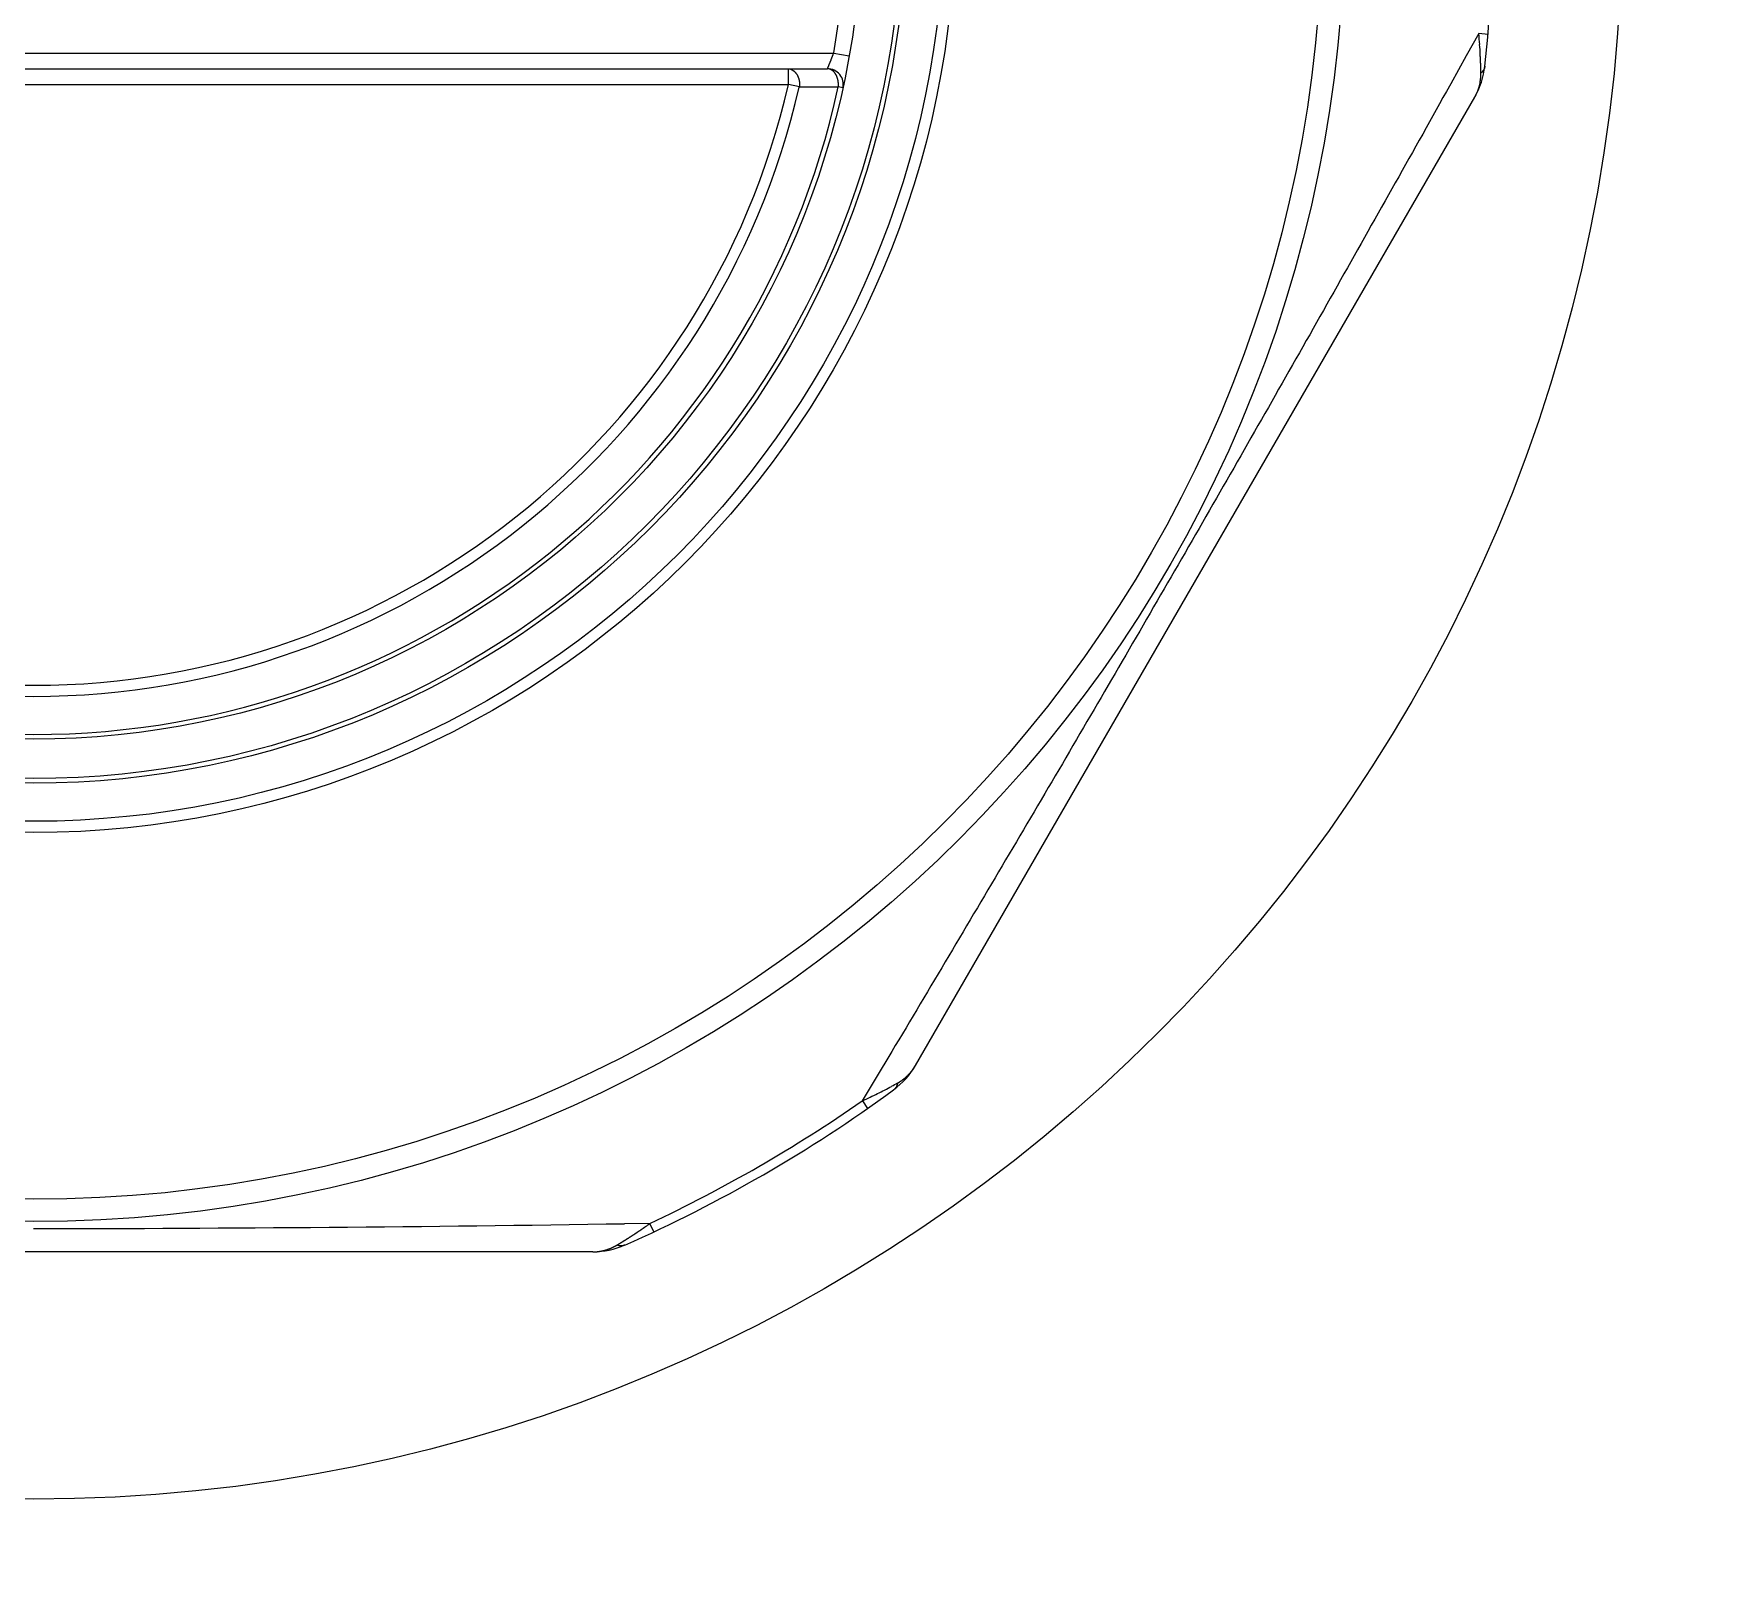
# Model space of a CAD drawing. Header units: millimetres. Extents: x 0 to 3800, y -67 to 2530.
# Drawn here: x 3288.13 to 3299.03, y 943.21 to 953.34 of the extents above; entities that cross this region are included whole.
import ezdxf

# ---------------------------------------------------------------- set-up
doc = ezdxf.new("R2010")
doc.units = ezdxf.units.MM
doc.layers.add('내부선 및 부속', color=4, linetype='Continuous')

msp = doc.modelspace()

# ---------------------------------------------------------------- linework, layer by layer
at = {"layer": '내부선 및 부속', "linetype": 'Continuous'}
for p, q in [((3297.528, 953.339), (3297.447, 953.194)), ((3297.588, 953.333), (3297.528, 953.339)), ((3282.921, 953.212), (3293.332, 953.212)), ((3282.961, 953.11), (3293.291, 953.11)), ((3293.037, 953.007), (3293.037, 953.11)), ((3293.332, 953.212), (3293.433, 953.194)), ((3297.447, 953.194), (3297.346, 953.012)), ((3283.215, 953.007), (3293.037, 953.007)), ((3293.108, 952.991), (3293.037, 953.007)), ((3297.346, 953.012), (3297.318, 952.962)), ((3293.108, 952.991), (3293.233, 952.991)), ((3293.233, 952.991), (3293.362, 952.991)), ((3293.391, 952.985), (3293.362, 952.991)), ((3293.864, 946.622), (3297.502, 952.924)), ((3293.709, 946.713), (3293.602, 946.534)), ((3293.602, 946.534), (3293.517, 946.393)), ((3293.518, 946.393), (3293.552, 946.344)), ((3292.137, 945.595), (3291.971, 945.593)), ((3292.162, 945.541), (3292.136, 945.595)), ((3291.765, 945.411), (3284.488, 945.411))]:
    msp.add_line(p, q, dxfattribs=at)
at = {"layer": '내부선 및 부속', "linetype": 'Continuous', "flags": 128}
for points in [[(3293.037, 953.109), (3293.038, 953.109), (3293.039, 953.109), (3293.04, 953.109), (3293.041, 953.109), (3293.041, 953.109), (3293.042, 953.109), (3293.043, 953.109), (3293.044, 953.109), (3293.045, 953.108), (3293.046, 953.108), (3293.047, 953.108), (3293.048, 953.108), (3293.049, 953.108), (3293.05, 953.107), (3293.051, 953.107), (3293.052, 953.107), (3293.052, 953.106), (3293.053, 953.106), (3293.054, 953.106), (3293.055, 953.105), (3293.056, 953.105), (3293.057, 953.105), (3293.058, 953.104), (3293.059, 953.104), (3293.059, 953.103), (3293.06, 953.103), (3293.061, 953.102), (3293.062, 953.102), (3293.063, 953.101), (3293.064, 953.101), (3293.065, 953.1), (3293.065, 953.1), (3293.066, 953.099), (3293.067, 953.099), (3293.068, 953.098), (3293.069, 953.098), (3293.069, 953.097), (3293.07, 953.096), (3293.071, 953.096), (3293.072, 953.095), (3293.073, 953.095), (3293.073, 953.094), (3293.074, 953.093), (3293.075, 953.093), (3293.076, 953.092), (3293.076, 953.091), (3293.077, 953.091), (3293.078, 953.09), (3293.078, 953.089), (3293.079, 953.088), (3293.08, 953.088), (3293.081, 953.087), (3293.081, 953.086), (3293.082, 953.085), (3293.083, 953.085), (3293.083, 953.084), (3293.084, 953.083), (3293.085, 953.082), (3293.085, 953.082), (3293.086, 953.081), (3293.086, 953.08), (3293.087, 953.079), (3293.088, 953.078), (3293.088, 953.078), (3293.089, 953.077), (3293.089, 953.076), (3293.09, 953.075), (3293.091, 953.074), (3293.091, 953.073), (3293.092, 953.073), (3293.092, 953.072), (3293.093, 953.071), (3293.093, 953.07), (3293.094, 953.069), (3293.094, 953.068), (3293.095, 953.067), (3293.095, 953.067), (3293.096, 953.066), (3293.096, 953.065), (3293.097, 953.064), (3293.097, 953.063), (3293.097, 953.062), (3293.098, 953.061), (3293.098, 953.06), (3293.099, 953.06), (3293.099, 953.059), (3293.099, 953.058), (3293.1, 953.057), (3293.1, 953.056), (3293.1, 953.055), (3293.101, 953.054), (3293.101, 953.053), (3293.101, 953.052), (3293.102, 953.051), (3293.102, 953.051), (3293.102, 953.05), (3293.103, 953.049), (3293.103, 953.048), (3293.103, 953.047), (3293.104, 953.046), (3293.104, 953.046), (3293.104, 953.045), (3293.104, 953.044), (3293.104, 953.043), (3293.105, 953.042), (3293.105, 953.041), (3293.105, 953.04), (3293.105, 953.039), (3293.105, 953.039), (3293.106, 953.038), (3293.106, 953.037), (3293.106, 953.036), (3293.106, 953.035), (3293.106, 953.034), (3293.107, 953.033), (3293.107, 953.032), (3293.107, 953.031), (3293.107, 953.03), (3293.107, 953.029), (3293.107, 953.028), (3293.107, 953.027), (3293.108, 953.026), (3293.108, 953.025), (3293.108, 953.024), (3293.108, 953.023), (3293.108, 953.023), (3293.108, 953.022), (3293.108, 953.021), (3293.108, 953.02), (3293.108, 953.019), (3293.108, 953.018), (3293.108, 953.017), (3293.108, 953.016), (3293.108, 953.015), (3293.109, 953.014), (3293.109, 953.013), (3293.109, 953.012), (3293.109, 953.011), (3293.109, 953.01), (3293.109, 953.009), (3293.109, 953.008), (3293.109, 953.007), (3293.109, 953.006), (3293.109, 953.005), (3293.109, 953.004), (3293.108, 953.003), (3293.108, 953.003), (3293.108, 953.002), (3293.108, 953.001), (3293.108, 953), (3293.108, 952.999), (3293.108, 952.998), (3293.108, 952.997), (3293.108, 952.996), (3293.108, 952.995), (3293.108, 952.994), (3293.108, 952.993), (3293.108, 952.992), (3293.108, 952.991), (3293.108, 952.99), (3293.108, 952.99)], [(3293.291, 953.109), (3293.291, 953.109), (3293.291, 953.109), (3293.291, 953.11), (3293.291, 953.11), (3293.291, 953.111), (3293.292, 953.111), (3293.292, 953.112), (3293.292, 953.112), (3293.293, 953.113), (3293.293, 953.113), (3293.293, 953.114), (3293.293, 953.114), (3293.293, 953.114), (3293.293, 953.115), (3293.294, 953.115), (3293.294, 953.115), (3293.294, 953.116), (3293.294, 953.116), (3293.294, 953.116), (3293.294, 953.117), (3293.294, 953.117), (3293.294, 953.117), (3293.294, 953.117), (3293.294, 953.118), (3293.295, 953.118), (3293.295, 953.118), (3293.295, 953.118), (3293.295, 953.119), (3293.295, 953.119), (3293.295, 953.119), (3293.295, 953.12), (3293.295, 953.12), (3293.296, 953.12), (3293.296, 953.121), (3293.296, 953.121), (3293.296, 953.122), (3293.296, 953.122), (3293.296, 953.122), (3293.296, 953.123), (3293.297, 953.123), (3293.297, 953.123), (3293.297, 953.124), (3293.297, 953.124), (3293.297, 953.125), (3293.297, 953.125), (3293.298, 953.125), (3293.298, 953.126), (3293.298, 953.126), (3293.298, 953.126), (3293.298, 953.127), (3293.298, 953.127), (3293.299, 953.128), (3293.299, 953.128), (3293.299, 953.128), (3293.299, 953.129), (3293.299, 953.129), (3293.299, 953.129), (3293.3, 953.13), (3293.3, 953.13), (3293.3, 953.131), (3293.3, 953.131), (3293.3, 953.131), (3293.3, 953.132), (3293.301, 953.132), (3293.301, 953.132), (3293.301, 953.133), (3293.301, 953.133), (3293.301, 953.133), (3293.301, 953.134), (3293.301, 953.134), (3293.302, 953.134), (3293.302, 953.135), (3293.302, 953.135), (3293.302, 953.135), (3293.302, 953.136), (3293.302, 953.136), (3293.302, 953.137), (3293.303, 953.137), (3293.303, 953.137), (3293.303, 953.138), (3293.303, 953.138), (3293.303, 953.138), (3293.303, 953.139), (3293.303, 953.139), (3293.304, 953.139), (3293.304, 953.14), (3293.304, 953.14), (3293.304, 953.14), (3293.304, 953.141), (3293.304, 953.141), (3293.304, 953.141), (3293.305, 953.142), (3293.305, 953.142), (3293.305, 953.142), (3293.305, 953.143), (3293.305, 953.143), (3293.305, 953.143), (3293.305, 953.144), (3293.306, 953.144), (3293.306, 953.145), (3293.306, 953.145), (3293.306, 953.145), (3293.306, 953.145), (3293.306, 953.146), (3293.306, 953.146), (3293.306, 953.146), (3293.307, 953.147), (3293.307, 953.147), (3293.307, 953.147), (3293.307, 953.148), (3293.307, 953.148), (3293.307, 953.148), (3293.307, 953.149), (3293.308, 953.149), (3293.308, 953.149), (3293.308, 953.15), (3293.308, 953.15), (3293.308, 953.151), (3293.308, 953.151), (3293.308, 953.151), (3293.309, 953.152), (3293.309, 953.152), (3293.309, 953.152), (3293.309, 953.153), (3293.309, 953.153), (3293.309, 953.153), (3293.309, 953.154), (3293.31, 953.154), (3293.31, 953.154), (3293.31, 953.155), (3293.31, 953.155), (3293.31, 953.156), (3293.31, 953.156), (3293.31, 953.156), (3293.311, 953.157), (3293.311, 953.157), (3293.311, 953.157), (3293.311, 953.158), (3293.311, 953.158), (3293.311, 953.158), (3293.311, 953.159), (3293.312, 953.159), (3293.312, 953.159), (3293.312, 953.16), (3293.312, 953.16), (3293.312, 953.161), (3293.312, 953.161), (3293.312, 953.161), (3293.313, 953.162), (3293.313, 953.162), (3293.313, 953.162), (3293.313, 953.163), (3293.313, 953.163), (3293.313, 953.163), (3293.313, 953.164), (3293.314, 953.164), (3293.314, 953.165), (3293.314, 953.165), (3293.314, 953.165), (3293.314, 953.166), (3293.314, 953.166), (3293.314, 953.166), (3293.315, 953.167), (3293.315, 953.167), (3293.315, 953.167), (3293.315, 953.168), (3293.315, 953.168), (3293.315, 953.169), (3293.315, 953.169), (3293.316, 953.169), (3293.316, 953.17), (3293.316, 953.17), (3293.316, 953.17), (3293.316, 953.171), (3293.316, 953.171), (3293.316, 953.171), (3293.317, 953.172), (3293.317, 953.172), (3293.317, 953.172), (3293.317, 953.173), (3293.317, 953.173), (3293.317, 953.174), (3293.317, 953.174), (3293.318, 953.174), (3293.318, 953.175), (3293.318, 953.175), (3293.318, 953.175), (3293.318, 953.176), (3293.318, 953.176), (3293.318, 953.176), (3293.318, 953.177), (3293.319, 953.177), (3293.319, 953.178), (3293.319, 953.178), (3293.319, 953.178), (3293.319, 953.179), (3293.319, 953.179), (3293.319, 953.179), (3293.32, 953.18), (3293.32, 953.18), (3293.32, 953.18), (3293.32, 953.18), (3293.32, 953.181), (3293.32, 953.181), (3293.32, 953.182), (3293.32, 953.182), (3293.321, 953.182), (3293.321, 953.183), (3293.321, 953.183), (3293.321, 953.183), (3293.321, 953.184), (3293.321, 953.184), (3293.321, 953.184), (3293.322, 953.185), (3293.322, 953.185), (3293.322, 953.185), (3293.322, 953.186), (3293.322, 953.186), (3293.322, 953.187), (3293.322, 953.187), (3293.322, 953.187), (3293.323, 953.188), (3293.323, 953.188), (3293.323, 953.188), (3293.323, 953.189), (3293.323, 953.189), (3293.323, 953.189), (3293.323, 953.19), (3293.324, 953.19), (3293.324, 953.191), (3293.324, 953.191), (3293.324, 953.191), (3293.324, 953.192), (3293.324, 953.192), (3293.324, 953.192), (3293.324, 953.193), (3293.325, 953.193), (3293.325, 953.193), (3293.325, 953.194), (3293.325, 953.194), (3293.325, 953.194), (3293.325, 953.195), (3293.325, 953.195), (3293.326, 953.196), (3293.326, 953.196), (3293.326, 953.196), (3293.326, 953.197), (3293.326, 953.197), (3293.326, 953.197), (3293.326, 953.198), (3293.326, 953.198), (3293.327, 953.198), (3293.327, 953.199), (3293.327, 953.199), (3293.327, 953.2), (3293.327, 953.2), (3293.327, 953.2), (3293.327, 953.201), (3293.328, 953.201), (3293.328, 953.201), (3293.328, 953.202), (3293.328, 953.202), (3293.328, 953.202), (3293.328, 953.203), (3293.328, 953.203), (3293.328, 953.203), (3293.329, 953.204), (3293.329, 953.204), (3293.329, 953.205), (3293.329, 953.205), (3293.329, 953.205), (3293.329, 953.206), (3293.329, 953.206), (3293.329, 953.206), (3293.33, 953.207), (3293.33, 953.207), (3293.33, 953.207), (3293.33, 953.208), (3293.33, 953.208), (3293.33, 953.209), (3293.33, 953.209), (3293.33, 953.209), (3293.331, 953.21), (3293.331, 953.21), (3293.331, 953.21), (3293.331, 953.211), (3293.331, 953.211), (3293.331, 953.211), (3293.331, 953.212), (3293.331, 953.212)], [(3293.33, 953.093), (3293.329, 953.093), (3293.329, 953.093), (3293.329, 953.093), (3293.329, 953.094), (3293.328, 953.094), (3293.328, 953.094), (3293.328, 953.094), (3293.328, 953.095), (3293.327, 953.095), (3293.327, 953.095), (3293.327, 953.095), (3293.327, 953.095), (3293.326, 953.096), (3293.326, 953.096), (3293.326, 953.096), (3293.326, 953.096), (3293.325, 953.096), (3293.325, 953.097), (3293.325, 953.097), (3293.325, 953.097), (3293.324, 953.097), (3293.324, 953.097), (3293.324, 953.098), (3293.323, 953.098), (3293.323, 953.098), (3293.323, 953.098), (3293.323, 953.098), (3293.322, 953.099), (3293.322, 953.099), (3293.322, 953.099), (3293.322, 953.099), (3293.321, 953.099), (3293.321, 953.1), (3293.321, 953.1), (3293.32, 953.1), (3293.32, 953.1), (3293.32, 953.1), (3293.319, 953.101), (3293.319, 953.101), (3293.319, 953.101), (3293.319, 953.101), (3293.318, 953.101), (3293.318, 953.101), (3293.318, 953.102), (3293.317, 953.102), (3293.317, 953.102), (3293.317, 953.102), (3293.317, 953.102), (3293.316, 953.102), (3293.316, 953.103), (3293.316, 953.103), (3293.315, 953.103), (3293.315, 953.103), (3293.315, 953.103), (3293.314, 953.103), (3293.314, 953.104), (3293.314, 953.104), (3293.313, 953.104), (3293.313, 953.104), (3293.313, 953.104), (3293.312, 953.104), (3293.312, 953.104), (3293.312, 953.105), (3293.312, 953.105), (3293.311, 953.105), (3293.311, 953.105), (3293.311, 953.105), (3293.31, 953.105), (3293.31, 953.105), (3293.31, 953.105), (3293.309, 953.106), (3293.309, 953.106), (3293.309, 953.106), (3293.308, 953.106), (3293.308, 953.106), (3293.308, 953.106), (3293.307, 953.106), (3293.307, 953.106), (3293.307, 953.106), (3293.306, 953.107), (3293.306, 953.107), (3293.306, 953.107), (3293.305, 953.107), (3293.305, 953.107), (3293.305, 953.107), (3293.304, 953.107), (3293.304, 953.107), (3293.304, 953.107), (3293.303, 953.107), (3293.303, 953.108), (3293.303, 953.108), (3293.302, 953.108), (3293.302, 953.108), (3293.302, 953.108), (3293.301, 953.108), (3293.301, 953.108), (3293.301, 953.108), (3293.3, 953.108), (3293.3, 953.108), (3293.3, 953.108), (3293.3, 953.108), (3293.299, 953.108), (3293.299, 953.108), (3293.299, 953.108), (3293.298, 953.109), (3293.298, 953.109), (3293.298, 953.109), (3293.297, 953.109), (3293.297, 953.109), (3293.297, 953.109), (3293.296, 953.109), (3293.296, 953.109), (3293.296, 953.109), (3293.295, 953.109), (3293.295, 953.109), (3293.295, 953.109), (3293.294, 953.109), (3293.294, 953.109), (3293.294, 953.109), (3293.293, 953.109), (3293.293, 953.109), (3293.293, 953.109), (3293.292, 953.109), (3293.292, 953.109), (3293.292, 953.109), (3293.291, 953.109), (3293.291, 953.109), (3293.291, 953.109), (3293.291, 953.109)], [(3297.542, 953.081), (3297.542, 953.082), (3297.542, 953.083), (3297.542, 953.084), (3297.542, 953.084), (3297.542, 953.085), (3297.542, 953.086), (3297.542, 953.087), (3297.542, 953.087), (3297.542, 953.088), (3297.542, 953.089), (3297.542, 953.09), (3297.542, 953.09), (3297.542, 953.091), (3297.542, 953.092), (3297.542, 953.093), (3297.542, 953.093), (3297.542, 953.094), (3297.542, 953.095), (3297.542, 953.096), (3297.542, 953.096), (3297.542, 953.097), (3297.542, 953.098), (3297.542, 953.099), (3297.542, 953.099), (3297.542, 953.1), (3297.542, 953.101), (3297.542, 953.102), (3297.542, 953.102), (3297.542, 953.103), (3297.542, 953.104), (3297.542, 953.105), (3297.542, 953.105), (3297.542, 953.106), (3297.542, 953.107), (3297.542, 953.108), (3297.542, 953.108), (3297.542, 953.109), (3297.542, 953.11), (3297.542, 953.111), (3297.542, 953.111), (3297.542, 953.112), (3297.542, 953.113), (3297.542, 953.114), (3297.541, 953.114), (3297.541, 953.115), (3297.541, 953.116), (3297.541, 953.117), (3297.541, 953.117), (3297.541, 953.118), (3297.541, 953.119), (3297.541, 953.12), (3297.541, 953.12), (3297.541, 953.121), (3297.541, 953.122), (3297.541, 953.123), (3297.541, 953.123), (3297.541, 953.124), (3297.541, 953.125), (3297.541, 953.126), (3297.541, 953.126), (3297.541, 953.127), (3297.541, 953.128), (3297.541, 953.129), (3297.541, 953.129), (3297.541, 953.13), (3297.541, 953.131), (3297.541, 953.132), (3297.541, 953.132), (3297.541, 953.133), (3297.541, 953.134), (3297.541, 953.135), (3297.541, 953.135), (3297.541, 953.136), (3297.541, 953.137), (3297.541, 953.138), (3297.541, 953.138), (3297.541, 953.139), (3297.541, 953.14), (3297.541, 953.141), (3297.541, 953.141), (3297.541, 953.142), (3297.541, 953.143), (3297.541, 953.144), (3297.541, 953.144), (3297.54, 953.145), (3297.54, 953.146), (3297.54, 953.147), (3297.54, 953.147), (3297.54, 953.148), (3297.54, 953.149), (3297.54, 953.15), (3297.54, 953.15), (3297.54, 953.151), (3297.54, 953.152), (3297.54, 953.153), (3297.54, 953.153), (3297.54, 953.154), (3297.54, 953.155), (3297.54, 953.156), (3297.54, 953.156), (3297.54, 953.156), (3297.54, 953.157), (3297.54, 953.158), (3297.54, 953.159), (3297.54, 953.159), (3297.54, 953.16), (3297.54, 953.161), (3297.54, 953.162), (3297.54, 953.162), (3297.54, 953.163), (3297.54, 953.164), (3297.54, 953.165), (3297.54, 953.165), (3297.54, 953.166), (3297.54, 953.167), (3297.54, 953.168), (3297.54, 953.169), (3297.539, 953.169), (3297.539, 953.17), (3297.539, 953.171), (3297.539, 953.172), (3297.539, 953.172), (3297.539, 953.173), (3297.539, 953.174), (3297.539, 953.175), (3297.539, 953.175), (3297.539, 953.176), (3297.539, 953.177), (3297.539, 953.178), (3297.539, 953.178), (3297.539, 953.179), (3297.539, 953.18), (3297.539, 953.181), (3297.539, 953.181), (3297.539, 953.182), (3297.539, 953.183), (3297.539, 953.184), (3297.539, 953.184), (3297.539, 953.185), (3297.539, 953.186), (3297.539, 953.187), (3297.539, 953.187), (3297.539, 953.188), (3297.539, 953.189), (3297.538, 953.19), (3297.538, 953.19), (3297.538, 953.191), (3297.538, 953.192), (3297.538, 953.193), (3297.538, 953.193), (3297.538, 953.194), (3297.538, 953.195), (3297.538, 953.196), (3297.538, 953.196), (3297.538, 953.197), (3297.538, 953.198), (3297.538, 953.199), (3297.538, 953.199), (3297.538, 953.2), (3297.538, 953.201), (3297.538, 953.201)], [(3297.568, 953.126), (3297.568, 953.126), (3297.568, 953.125), (3297.568, 953.125), (3297.568, 953.125), (3297.568, 953.124), (3297.568, 953.124), (3297.567, 953.124), (3297.567, 953.123), (3297.567, 953.123), (3297.567, 953.123), (3297.567, 953.122), (3297.567, 953.122), (3297.567, 953.122), (3297.567, 953.121), (3297.567, 953.121), (3297.567, 953.121), (3297.567, 953.12), (3297.567, 953.12), (3297.567, 953.12), (3297.567, 953.119), (3297.567, 953.119), (3297.567, 953.119), (3297.566, 953.118), (3297.566, 953.118), (3297.566, 953.118), (3297.566, 953.118), (3297.566, 953.117), (3297.566, 953.117), (3297.566, 953.117), (3297.566, 953.116), (3297.566, 953.116), (3297.566, 953.116), (3297.566, 953.115), (3297.565, 953.115), (3297.565, 953.115), (3297.565, 953.114), (3297.565, 953.114), (3297.565, 953.114), (3297.565, 953.113), (3297.565, 953.113), (3297.565, 953.113), (3297.565, 953.113), (3297.565, 953.112), (3297.564, 953.112), (3297.564, 953.112), (3297.564, 953.111), (3297.564, 953.111), (3297.564, 953.111), (3297.564, 953.11), (3297.564, 953.11), (3297.564, 953.11), (3297.563, 953.109), (3297.563, 953.109), (3297.563, 953.109), (3297.563, 953.109), (3297.563, 953.108), (3297.563, 953.108), (3297.563, 953.108), (3297.562, 953.107), (3297.562, 953.107), (3297.562, 953.107), (3297.562, 953.106), (3297.562, 953.106), (3297.562, 953.106), (3297.562, 953.106), (3297.561, 953.105), (3297.561, 953.105), (3297.561, 953.105), (3297.561, 953.104), (3297.561, 953.104), (3297.561, 953.104), (3297.56, 953.103), (3297.56, 953.103), (3297.56, 953.103), (3297.56, 953.103), (3297.56, 953.102), (3297.56, 953.102), (3297.559, 953.102), (3297.559, 953.101), (3297.559, 953.101), (3297.559, 953.101), (3297.559, 953.101), (3297.559, 953.1), (3297.558, 953.1), (3297.558, 953.1), (3297.558, 953.1), (3297.558, 953.099), (3297.558, 953.099), (3297.558, 953.099), (3297.557, 953.098), (3297.557, 953.098), (3297.557, 953.098), (3297.557, 953.098), (3297.557, 953.097), (3297.556, 953.097), (3297.556, 953.097), (3297.556, 953.096), (3297.556, 953.096), (3297.556, 953.096), (3297.555, 953.096), (3297.555, 953.096), (3297.555, 953.095), (3297.555, 953.095), (3297.555, 953.095), (3297.555, 953.095), (3297.554, 953.094), (3297.554, 953.094), (3297.554, 953.094), (3297.554, 953.094), (3297.554, 953.093), (3297.553, 953.093), (3297.553, 953.093), (3297.553, 953.093), (3297.553, 953.092), (3297.553, 953.092), (3297.552, 953.092), (3297.552, 953.091), (3297.552, 953.091), (3297.552, 953.091), (3297.551, 953.091), (3297.551, 953.09), (3297.551, 953.09), (3297.551, 953.09), (3297.551, 953.09), (3297.55, 953.089), (3297.55, 953.089), (3297.55, 953.089), (3297.55, 953.089), (3297.549, 953.088), (3297.549, 953.088), (3297.549, 953.088), (3297.549, 953.088), (3297.549, 953.088), (3297.548, 953.087), (3297.548, 953.087), (3297.548, 953.087), (3297.548, 953.087), (3297.547, 953.086), (3297.547, 953.086), (3297.547, 953.086), (3297.547, 953.086), (3297.546, 953.085), (3297.546, 953.085), (3297.546, 953.085), (3297.546, 953.085), (3297.545, 953.084), (3297.545, 953.084), (3297.545, 953.084), (3297.545, 953.084), (3297.544, 953.084), (3297.544, 953.083), (3297.544, 953.083), (3297.544, 953.083), (3297.544, 953.083), (3297.543, 953.082), (3297.543, 953.082), (3297.543, 953.082), (3297.543, 953.082), (3297.542, 953.082), (3297.542, 953.081), (3297.542, 953.081)], [(3293.362, 952.991), (3293.362, 952.992), (3293.362, 952.992), (3293.362, 952.993), (3293.362, 952.994), (3293.362, 952.994), (3293.362, 952.995), (3293.362, 952.996), (3293.362, 952.997), (3293.362, 952.997), (3293.362, 952.998), (3293.362, 952.999), (3293.362, 952.999), (3293.362, 953), (3293.362, 953.001), (3293.362, 953.001), (3293.362, 953.002), (3293.362, 953.003), (3293.362, 953.003), (3293.362, 953.004), (3293.362, 953.005), (3293.362, 953.005), (3293.362, 953.006), (3293.362, 953.007), (3293.362, 953.008), (3293.362, 953.008), (3293.362, 953.009), (3293.362, 953.01), (3293.362, 953.01), (3293.362, 953.011), (3293.362, 953.012), (3293.362, 953.012), (3293.362, 953.013), (3293.362, 953.014), (3293.362, 953.014), (3293.362, 953.015), (3293.362, 953.016), (3293.362, 953.017), (3293.362, 953.017), (3293.362, 953.018), (3293.361, 953.019), (3293.361, 953.019), (3293.361, 953.02), (3293.361, 953.021), (3293.361, 953.021), (3293.361, 953.022), (3293.361, 953.023), (3293.361, 953.023), (3293.361, 953.024), (3293.361, 953.025), (3293.361, 953.025), (3293.361, 953.026), (3293.361, 953.027), (3293.361, 953.028), (3293.36, 953.028), (3293.36, 953.029), (3293.36, 953.03), (3293.36, 953.03), (3293.36, 953.031), (3293.36, 953.032), (3293.36, 953.032), (3293.36, 953.033), (3293.36, 953.034), (3293.36, 953.034), (3293.359, 953.035), (3293.359, 953.036), (3293.359, 953.036), (3293.359, 953.037), (3293.359, 953.038), (3293.359, 953.038), (3293.359, 953.039), (3293.358, 953.04), (3293.358, 953.04), (3293.358, 953.041), (3293.358, 953.042), (3293.358, 953.042), (3293.358, 953.043), (3293.358, 953.044), (3293.357, 953.044), (3293.357, 953.045), (3293.357, 953.046), (3293.357, 953.046), (3293.357, 953.047), (3293.356, 953.048), (3293.356, 953.048), (3293.356, 953.049), (3293.356, 953.05), (3293.356, 953.05), (3293.355, 953.051), (3293.355, 953.052), (3293.355, 953.052), (3293.355, 953.053), (3293.354, 953.054), (3293.354, 953.054), (3293.354, 953.055), (3293.354, 953.056), (3293.353, 953.056), (3293.353, 953.057), (3293.353, 953.058), (3293.353, 953.058), (3293.352, 953.059), (3293.352, 953.059), (3293.352, 953.06), (3293.352, 953.06), (3293.352, 953.061), (3293.351, 953.062), (3293.351, 953.062), (3293.351, 953.063), (3293.35, 953.063), (3293.35, 953.064), (3293.35, 953.065), (3293.35, 953.065), (3293.349, 953.066), (3293.349, 953.067), (3293.349, 953.067), (3293.348, 953.068), (3293.348, 953.068), (3293.348, 953.069), (3293.347, 953.07), (3293.347, 953.07), (3293.347, 953.071), (3293.346, 953.071), (3293.346, 953.072), (3293.346, 953.073), (3293.345, 953.073), (3293.345, 953.074), (3293.344, 953.074), (3293.344, 953.075), (3293.344, 953.076), (3293.343, 953.076), (3293.343, 953.077), (3293.343, 953.077), (3293.342, 953.078), (3293.342, 953.079), (3293.341, 953.079), (3293.341, 953.08), (3293.341, 953.08), (3293.34, 953.081), (3293.34, 953.081), (3293.339, 953.082), (3293.339, 953.082), (3293.338, 953.083), (3293.338, 953.084), (3293.338, 953.084), (3293.337, 953.085), (3293.337, 953.085), (3293.336, 953.086), (3293.336, 953.086), (3293.335, 953.087), (3293.335, 953.087), (3293.335, 953.088), (3293.334, 953.088), (3293.334, 953.089), (3293.333, 953.089), (3293.333, 953.09), (3293.332, 953.09), (3293.332, 953.091), (3293.331, 953.091), (3293.331, 953.092), (3293.33, 953.092), (3293.33, 953.093), (3293.33, 953.093)], [(3297.502, 952.924), (3297.502, 952.925), (3297.503, 952.926), (3297.503, 952.927), (3297.504, 952.927), (3297.504, 952.928), (3297.505, 952.929), (3297.505, 952.93), (3297.506, 952.931), (3297.506, 952.932), (3297.507, 952.933), (3297.507, 952.934), (3297.508, 952.935), (3297.508, 952.936), (3297.509, 952.937), (3297.509, 952.937), (3297.51, 952.938), (3297.51, 952.939), (3297.511, 952.94), (3297.511, 952.941), (3297.512, 952.942), (3297.512, 952.943), (3297.512, 952.944), (3297.513, 952.945), (3297.513, 952.946), (3297.514, 952.947), (3297.514, 952.948), (3297.515, 952.949), (3297.515, 952.95), (3297.515, 952.95), (3297.516, 952.951), (3297.516, 952.952), (3297.517, 952.953), (3297.517, 952.954), (3297.518, 952.955), (3297.518, 952.956), (3297.518, 952.957), (3297.519, 952.958), (3297.519, 952.959), (3297.52, 952.96), (3297.52, 952.961), (3297.52, 952.962), (3297.521, 952.963), (3297.521, 952.964), (3297.521, 952.965), (3297.522, 952.966), (3297.522, 952.967), (3297.523, 952.968), (3297.523, 952.969), (3297.523, 952.97), (3297.524, 952.971), (3297.524, 952.972), (3297.524, 952.972), (3297.525, 952.973), (3297.525, 952.974), (3297.525, 952.975), (3297.526, 952.976), (3297.526, 952.977), (3297.526, 952.978), (3297.527, 952.979), (3297.527, 952.98), (3297.527, 952.981), (3297.528, 952.982), (3297.528, 952.983), (3297.528, 952.984), (3297.528, 952.985), (3297.529, 952.986), (3297.529, 952.987), (3297.529, 952.988), (3297.53, 952.989), (3297.53, 952.99), (3297.53, 952.991), (3297.53, 952.992), (3297.531, 952.993), (3297.531, 952.994), (3297.531, 952.995), (3297.532, 952.996), (3297.532, 952.997), (3297.532, 952.998), (3297.532, 952.999), (3297.533, 953), (3297.533, 953.001), (3297.533, 953.002), (3297.533, 953.003), (3297.534, 953.004), (3297.534, 953.005), (3297.534, 953.006), (3297.534, 953.007), (3297.534, 953.008), (3297.535, 953.009), (3297.535, 953.01), (3297.535, 953.011), (3297.535, 953.012), (3297.536, 953.013), (3297.536, 953.014), (3297.536, 953.015), (3297.536, 953.016), (3297.536, 953.018), (3297.537, 953.019), (3297.537, 953.02), (3297.537, 953.021), (3297.537, 953.021), (3297.537, 953.022), (3297.537, 953.023), (3297.537, 953.024), (3297.538, 953.025), (3297.538, 953.026), (3297.538, 953.027), (3297.538, 953.028), (3297.538, 953.029), (3297.538, 953.03), (3297.539, 953.031), (3297.539, 953.032), (3297.539, 953.033), (3297.539, 953.034), (3297.539, 953.035), (3297.539, 953.036), (3297.539, 953.037), (3297.54, 953.038), (3297.54, 953.039), (3297.54, 953.04), (3297.54, 953.041), (3297.54, 953.042), (3297.54, 953.043), (3297.54, 953.044), (3297.54, 953.045), (3297.54, 953.046), (3297.541, 953.047), (3297.541, 953.048), (3297.541, 953.049), (3297.541, 953.05), (3297.541, 953.051), (3297.541, 953.052), (3297.541, 953.053), (3297.541, 953.055), (3297.541, 953.056), (3297.541, 953.057), (3297.541, 953.058), (3297.541, 953.059), (3297.541, 953.06), (3297.542, 953.061), (3297.542, 953.062), (3297.542, 953.063), (3297.542, 953.064), (3297.542, 953.065), (3297.542, 953.066), (3297.542, 953.067), (3297.542, 953.068), (3297.542, 953.069), (3297.542, 953.07), (3297.542, 953.071), (3297.542, 953.072), (3297.542, 953.073), (3297.542, 953.074), (3297.542, 953.075), (3297.542, 953.076), (3297.542, 953.077), (3297.542, 953.078), (3297.542, 953.079), (3297.542, 953.08), (3297.542, 953.081), (3297.542, 953.081)], [(3297.318, 952.962), (3297.295, 952.922), (3297.273, 952.882), (3297.251, 952.843), (3297.229, 952.803), (3297.207, 952.763), (3297.185, 952.724), (3297.163, 952.684), (3297.14, 952.645), (3297.118, 952.605), (3297.096, 952.565), (3297.074, 952.526), (3297.052, 952.486), (3297.029, 952.447), (3297.007, 952.407), (3296.985, 952.367), (3296.963, 952.328), (3296.941, 952.288), (3296.918, 952.249), (3296.896, 952.209), (3296.874, 952.17), (3296.852, 952.13), (3296.829, 952.091), (3296.807, 952.051), (3296.785, 952.011), (3296.763, 951.972), (3296.74, 951.932), (3296.718, 951.893), (3296.696, 951.853), (3296.673, 951.814), (3296.651, 951.774), (3296.629, 951.735), (3296.607, 951.695), (3296.584, 951.656), (3296.562, 951.616), (3296.54, 951.577), (3296.517, 951.537), (3296.495, 951.498), (3296.473, 951.458), (3296.45, 951.419), (3296.428, 951.379), (3296.405, 951.34), (3296.383, 951.3), (3296.361, 951.261), (3296.338, 951.221), (3296.316, 951.182), (3296.293, 951.142), (3296.271, 951.103), (3296.249, 951.063), (3296.226, 951.024), (3296.204, 950.984), (3296.181, 950.945), (3296.159, 950.906), (3296.136, 950.866), (3296.114, 950.827), (3296.091, 950.787), (3296.069, 950.748), (3296.046, 950.708), (3296.024, 950.669), (3296.001, 950.63), (3295.979, 950.59), (3295.956, 950.551), (3295.934, 950.511), (3295.911, 950.472), (3295.889, 950.433), (3295.866, 950.393), (3295.844, 950.354), (3295.821, 950.315), (3295.798, 950.275), (3295.776, 950.236), (3295.753, 950.196), (3295.731, 950.157), (3295.708, 950.118), (3295.685, 950.078), (3295.663, 950.039), (3295.64, 950), (3295.617, 949.96), (3295.595, 949.921), (3295.572, 949.882), (3295.549, 949.843), (3295.527, 949.803), (3295.504, 949.764), (3295.481, 949.725), (3295.458, 949.685), (3295.436, 949.646), (3295.413, 949.607), (3295.39, 949.567), (3295.367, 949.528), (3295.345, 949.489), (3295.322, 949.45), (3295.299, 949.41), (3295.276, 949.371), (3295.254, 949.332), (3295.231, 949.293), (3295.208, 949.254), (3295.185, 949.214), (3295.162, 949.175), (3295.139, 949.136), (3295.117, 949.097), (3295.094, 949.057), (3295.071, 949.018), (3295.071, 949.018), (3295.048, 948.979), (3295.025, 948.94), (3295.002, 948.901), (3294.979, 948.861), (3294.956, 948.822), (3294.933, 948.783), (3294.91, 948.744), (3294.888, 948.705), (3294.865, 948.666), (3294.842, 948.626), (3294.819, 948.587), (3294.796, 948.548), (3294.773, 948.509), (3294.75, 948.47), (3294.727, 948.431), (3294.704, 948.392), (3294.681, 948.352), (3294.658, 948.313), (3294.635, 948.274), (3294.612, 948.235), (3294.589, 948.196), (3294.566, 948.157), (3294.543, 948.118), (3294.52, 948.079), (3294.497, 948.04), (3294.473, 948.001), (3294.45, 947.961), (3294.427, 947.922), (3294.404, 947.883), (3294.381, 947.844), (3294.358, 947.805), (3294.335, 947.766), (3294.312, 947.727), (3294.289, 947.688), (3294.266, 947.649), (3294.242, 947.61), (3294.219, 947.571), (3294.196, 947.532), (3294.173, 947.493), (3294.15, 947.454), (3294.127, 947.415), (3294.104, 947.376), (3294.08, 947.337), (3294.057, 947.298), (3294.034, 947.259), (3294.011, 947.22), (3293.988, 947.181), (3293.964, 947.142), (3293.941, 947.103), (3293.918, 947.064), (3293.895, 947.025), (3293.872, 946.986), (3293.848, 946.947), (3293.825, 946.908), (3293.802, 946.869), (3293.779, 946.83), (3293.755, 946.791), (3293.732, 946.752), (3293.709, 946.713), (3293.709, 946.713)], [(3293.814, 946.558), (3293.814, 946.558), (3293.815, 946.559), (3293.815, 946.559), (3293.815, 946.56), (3293.816, 946.56), (3293.816, 946.561), (3293.817, 946.561), (3293.817, 946.562), (3293.818, 946.562), (3293.818, 946.563), (3293.819, 946.563), (3293.819, 946.563), (3293.819, 946.564), (3293.82, 946.564), (3293.82, 946.565), (3293.821, 946.565), (3293.821, 946.566), (3293.822, 946.566), (3293.822, 946.567), (3293.823, 946.567), (3293.823, 946.568), (3293.823, 946.568), (3293.824, 946.569), (3293.824, 946.569), (3293.825, 946.569), (3293.825, 946.57), (3293.826, 946.57), (3293.826, 946.571), (3293.826, 946.571), (3293.827, 946.572), (3293.827, 946.572), (3293.828, 946.573), (3293.828, 946.573), (3293.829, 946.574), (3293.829, 946.574), (3293.829, 946.575), (3293.83, 946.575), (3293.83, 946.576), (3293.831, 946.576), (3293.831, 946.577), (3293.832, 946.577), (3293.832, 946.578), (3293.832, 946.578), (3293.833, 946.579), (3293.833, 946.579), (3293.834, 946.58), (3293.834, 946.58), (3293.834, 946.581), (3293.835, 946.581), (3293.835, 946.581), (3293.836, 946.582), (3293.836, 946.582), (3293.837, 946.583), (3293.837, 946.583), (3293.837, 946.584), (3293.838, 946.584), (3293.838, 946.585), (3293.839, 946.585), (3293.839, 946.586), (3293.839, 946.586), (3293.84, 946.587), (3293.84, 946.587), (3293.841, 946.588), (3293.841, 946.588), (3293.841, 946.589), (3293.842, 946.589), (3293.842, 946.59), (3293.842, 946.591), (3293.843, 946.591), (3293.843, 946.592), (3293.844, 946.592), (3293.844, 946.593), (3293.844, 946.593), (3293.845, 946.594), (3293.845, 946.594), (3293.846, 946.595), (3293.846, 946.595), (3293.846, 946.596), (3293.847, 946.596), (3293.847, 946.597), (3293.847, 946.597), (3293.848, 946.598), (3293.848, 946.598), (3293.849, 946.599), (3293.849, 946.599), (3293.849, 946.6), (3293.85, 946.6), (3293.85, 946.601), (3293.85, 946.601), (3293.851, 946.602), (3293.851, 946.602), (3293.852, 946.603), (3293.852, 946.603), (3293.852, 946.604), (3293.853, 946.605), (3293.853, 946.605), (3293.853, 946.606), (3293.854, 946.606), (3293.854, 946.607), (3293.854, 946.607), (3293.854, 946.607), (3293.855, 946.608), (3293.855, 946.608), (3293.855, 946.609), (3293.856, 946.609), (3293.856, 946.61), (3293.856, 946.61), (3293.857, 946.611), (3293.857, 946.612), (3293.857, 946.612), (3293.858, 946.613), (3293.858, 946.613), (3293.859, 946.614), (3293.859, 946.614), (3293.859, 946.615), (3293.86, 946.615), (3293.86, 946.616), (3293.86, 946.616), (3293.861, 946.617), (3293.861, 946.617), (3293.861, 946.618), (3293.862, 946.619), (3293.862, 946.619), (3293.862, 946.62), (3293.862, 946.62), (3293.863, 946.621), (3293.863, 946.621), (3293.863, 946.622), (3293.863, 946.622)], [(3293.747, 946.508), (3293.747, 946.508), (3293.747, 946.508), (3293.747, 946.507), (3293.747, 946.507), (3293.747, 946.507), (3293.747, 946.506), (3293.747, 946.506), (3293.747, 946.506), (3293.747, 946.505), (3293.746, 946.505), (3293.746, 946.505), (3293.746, 946.505), (3293.746, 946.504), (3293.746, 946.504), (3293.746, 946.504), (3293.746, 946.503), (3293.746, 946.503), (3293.746, 946.503), (3293.746, 946.502), (3293.746, 946.502), (3293.746, 946.502), (3293.746, 946.501), (3293.745, 946.501), (3293.745, 946.501), (3293.745, 946.5), (3293.745, 946.5), (3293.745, 946.5), (3293.745, 946.499), (3293.745, 946.499), (3293.745, 946.499), (3293.745, 946.499), (3293.745, 946.498), (3293.745, 946.498), (3293.744, 946.498), (3293.744, 946.497), (3293.744, 946.497), (3293.744, 946.497), (3293.744, 946.496), (3293.744, 946.496), (3293.744, 946.496), (3293.744, 946.495), (3293.744, 946.495), (3293.743, 946.495), (3293.743, 946.494), (3293.743, 946.494), (3293.743, 946.494), (3293.743, 946.494), (3293.743, 946.493), (3293.743, 946.493), (3293.743, 946.493), (3293.743, 946.492), (3293.742, 946.492), (3293.742, 946.492), (3293.742, 946.491), (3293.742, 946.491), (3293.742, 946.491), (3293.742, 946.49), (3293.742, 946.49), (3293.742, 946.49), (3293.741, 946.49), (3293.741, 946.489), (3293.741, 946.489), (3293.741, 946.489), (3293.741, 946.488), (3293.741, 946.488), (3293.741, 946.488), (3293.74, 946.487), (3293.74, 946.487), (3293.74, 946.487), (3293.74, 946.487), (3293.74, 946.486), (3293.74, 946.486), (3293.74, 946.486), (3293.739, 946.485), (3293.739, 946.485), (3293.739, 946.485), (3293.739, 946.484), (3293.739, 946.484), (3293.739, 946.484), (3293.738, 946.484), (3293.738, 946.483), (3293.738, 946.483), (3293.738, 946.483), (3293.738, 946.482), (3293.738, 946.482), (3293.737, 946.482), (3293.737, 946.482), (3293.737, 946.481), (3293.737, 946.481), (3293.737, 946.481), (3293.737, 946.48), (3293.736, 946.48), (3293.736, 946.48), (3293.736, 946.48), (3293.736, 946.479), (3293.736, 946.479), (3293.735, 946.479), (3293.735, 946.478), (3293.735, 946.478), (3293.735, 946.478), (3293.735, 946.478), (3293.735, 946.478), (3293.734, 946.477), (3293.734, 946.477), (3293.734, 946.477), (3293.734, 946.476), (3293.734, 946.476), (3293.733, 946.476), (3293.733, 946.476), (3293.733, 946.475), (3293.733, 946.475), (3293.733, 946.475), (3293.732, 946.475), (3293.732, 946.474), (3293.732, 946.474), (3293.732, 946.474), (3293.732, 946.474), (3293.731, 946.473), (3293.731, 946.473), (3293.731, 946.473), (3293.731, 946.473), (3293.731, 946.472), (3293.73, 946.472), (3293.73, 946.472), (3293.73, 946.472), (3293.73, 946.471), (3293.729, 946.471), (3293.729, 946.471), (3293.729, 946.471), (3293.729, 946.47), (3293.729, 946.47), (3293.728, 946.47), (3293.728, 946.47), (3293.728, 946.469), (3293.728, 946.469), (3293.727, 946.469), (3293.727, 946.469), (3293.727, 946.468), (3293.727, 946.468), (3293.726, 946.468), (3293.726, 946.468), (3293.726, 946.468), (3293.726, 946.467), (3293.725, 946.467), (3293.725, 946.467), (3293.725, 946.467), (3293.725, 946.466), (3293.724, 946.466), (3293.724, 946.466), (3293.724, 946.466), (3293.724, 946.466), (3293.723, 946.465), (3293.723, 946.465), (3293.723, 946.465), (3293.723, 946.465), (3293.722, 946.465), (3293.722, 946.464), (3293.722, 946.464), (3293.722, 946.464), (3293.721, 946.464), (3293.721, 946.464)], [(3293.747, 946.508), (3293.748, 946.509), (3293.748, 946.509), (3293.749, 946.509), (3293.749, 946.51), (3293.75, 946.51), (3293.751, 946.51), (3293.751, 946.511), (3293.752, 946.511), (3293.752, 946.511), (3293.753, 946.512), (3293.753, 946.512), (3293.754, 946.512), (3293.754, 946.513), (3293.755, 946.513), (3293.756, 946.513), (3293.756, 946.514), (3293.757, 946.514), (3293.757, 946.514), (3293.758, 946.515), (3293.758, 946.515), (3293.759, 946.515), (3293.759, 946.516), (3293.76, 946.516), (3293.761, 946.516), (3293.761, 946.517), (3293.762, 946.517), (3293.762, 946.518), (3293.763, 946.518), (3293.763, 946.518), (3293.764, 946.519), (3293.764, 946.519), (3293.765, 946.519), (3293.766, 946.52), (3293.766, 946.52), (3293.767, 946.52), (3293.767, 946.521), (3293.768, 946.521), (3293.768, 946.521), (3293.769, 946.522), (3293.769, 946.522), (3293.77, 946.523), (3293.77, 946.523), (3293.771, 946.523), (3293.772, 946.524), (3293.772, 946.524), (3293.773, 946.524), (3293.773, 946.525), (3293.774, 946.525), (3293.774, 946.526), (3293.775, 946.526), (3293.775, 946.526), (3293.776, 946.527), (3293.776, 946.527), (3293.777, 946.527), (3293.777, 946.528), (3293.778, 946.528), (3293.779, 946.529), (3293.779, 946.529), (3293.78, 946.529), (3293.78, 946.53), (3293.781, 946.53), (3293.781, 946.531), (3293.782, 946.531), (3293.782, 946.531), (3293.783, 946.532), (3293.783, 946.532), (3293.784, 946.532), (3293.784, 946.533), (3293.785, 946.533), (3293.785, 946.534), (3293.786, 946.534), (3293.786, 946.534), (3293.787, 946.535), (3293.787, 946.535), (3293.788, 946.536), (3293.788, 946.536), (3293.789, 946.536), (3293.789, 946.537), (3293.79, 946.537), (3293.791, 946.538), (3293.791, 946.538), (3293.792, 946.539), (3293.792, 946.539), (3293.793, 946.539), (3293.793, 946.54), (3293.794, 946.54), (3293.794, 946.541), (3293.795, 946.541), (3293.795, 946.541), (3293.796, 946.542), (3293.796, 946.542), (3293.797, 946.543), (3293.797, 946.543), (3293.798, 946.544), (3293.798, 946.544), (3293.799, 946.544), (3293.799, 946.545), (3293.8, 946.545), (3293.8, 946.546), (3293.801, 946.546), (3293.801, 946.546), (3293.801, 946.546), (3293.802, 946.547), (3293.802, 946.547), (3293.803, 946.548), (3293.803, 946.548), (3293.804, 946.549), (3293.804, 946.549), (3293.805, 946.55), (3293.805, 946.55), (3293.805, 946.55), (3293.806, 946.551), (3293.806, 946.551), (3293.807, 946.552), (3293.807, 946.552), (3293.808, 946.553), (3293.808, 946.553), (3293.809, 946.553), (3293.809, 946.554), (3293.81, 946.554), (3293.81, 946.555), (3293.811, 946.555), (3293.811, 946.556), (3293.812, 946.556), (3293.812, 946.557), (3293.813, 946.557), (3293.813, 946.558), (3293.814, 946.558), (3293.814, 946.558)], [(3291.921, 945.454), (3291.922, 945.455), (3291.923, 945.455), (3291.924, 945.456), (3291.925, 945.456), (3291.926, 945.457), (3291.927, 945.458), (3291.928, 945.458), (3291.929, 945.459), (3291.93, 945.459), (3291.931, 945.46), (3291.932, 945.461), (3291.933, 945.461), (3291.934, 945.462), (3291.935, 945.462), (3291.936, 945.463), (3291.937, 945.464), (3291.938, 945.464), (3291.939, 945.465), (3291.94, 945.465), (3291.941, 945.466), (3291.942, 945.467), (3291.943, 945.467), (3291.944, 945.468), (3291.945, 945.468), (3291.946, 945.469), (3291.947, 945.47), (3291.948, 945.47), (3291.949, 945.471), (3291.95, 945.471), (3291.951, 945.472), (3291.952, 945.473), (3291.953, 945.473), (3291.954, 945.474), (3291.955, 945.475), (3291.956, 945.475), (3291.957, 945.476), (3291.958, 945.476), (3291.959, 945.477), (3291.96, 945.478), (3291.961, 945.478), (3291.962, 945.479), (3291.963, 945.479), (3291.964, 945.48), (3291.965, 945.481), (3291.966, 945.481), (3291.967, 945.482), (3291.968, 945.483), (3291.969, 945.483), (3291.97, 945.484), (3291.971, 945.484), (3291.972, 945.485), (3291.973, 945.486), (3291.974, 945.486), (3291.975, 945.487), (3291.976, 945.488), (3291.977, 945.488), (3291.978, 945.489), (3291.979, 945.489), (3291.98, 945.49), (3291.981, 945.491), (3291.982, 945.491), (3291.983, 945.492), (3291.984, 945.493), (3291.985, 945.493), (3291.986, 945.494), (3291.987, 945.494), (3291.988, 945.495), (3291.989, 945.496), (3291.99, 945.496), (3291.991, 945.497), (3291.992, 945.498), (3291.993, 945.498), (3291.994, 945.499), (3291.995, 945.499), (3291.996, 945.5), (3291.997, 945.501), (3291.998, 945.501), (3291.999, 945.502), (3292, 945.503), (3292.001, 945.503), (3292.002, 945.504), (3292.003, 945.505), (3292.004, 945.505), (3292.005, 945.506), (3292.005, 945.506), (3292.006, 945.507), (3292.007, 945.508), (3292.008, 945.508), (3292.009, 945.509), (3292.01, 945.51), (3292.011, 945.51), (3292.012, 945.511), (3292.013, 945.512), (3292.014, 945.512), (3292.015, 945.513), (3292.016, 945.513), (3292.017, 945.514), (3292.018, 945.515), (3292.019, 945.515), (3292.02, 945.516), (3292.02, 945.516), (3292.021, 945.517), (3292.022, 945.517), (3292.023, 945.518), (3292.024, 945.519), (3292.025, 945.519), (3292.026, 945.52), (3292.027, 945.521), (3292.028, 945.521), (3292.029, 945.522), (3292.03, 945.522), (3292.031, 945.523), (3292.032, 945.524), (3292.033, 945.524), (3292.034, 945.525), (3292.035, 945.526), (3292.036, 945.526), (3292.037, 945.527), (3292.038, 945.528), (3292.039, 945.528), (3292.04, 945.529), (3292.041, 945.53), (3292.042, 945.53), (3292.043, 945.531), (3292.044, 945.531), (3292.045, 945.532), (3292.046, 945.533), (3292.047, 945.533), (3292.048, 945.534), (3292.049, 945.535), (3292.05, 945.535), (3292.05, 945.536), (3292.051, 945.537), (3292.052, 945.537), (3292.053, 945.538), (3292.054, 945.539), (3292.055, 945.539), (3292.056, 945.54), (3292.057, 945.541), (3292.058, 945.541), (3292.059, 945.542), (3292.06, 945.543), (3292.061, 945.543), (3292.062, 945.544), (3292.063, 945.545), (3292.064, 945.545), (3292.065, 945.546), (3292.066, 945.546), (3292.067, 945.547), (3292.068, 945.548), (3292.069, 945.548), (3292.07, 945.549), (3292.071, 945.55), (3292.072, 945.55), (3292.073, 945.551), (3292.074, 945.552), (3292.075, 945.552), (3292.076, 945.553), (3292.077, 945.554), (3292.078, 945.554), (3292.078, 945.554)], [(3291.764, 945.41), (3291.766, 945.41), (3291.767, 945.41), (3291.768, 945.41), (3291.769, 945.41), (3291.77, 945.41), (3291.771, 945.41), (3291.772, 945.41), (3291.773, 945.41), (3291.774, 945.41), (3291.775, 945.41), (3291.776, 945.41), (3291.777, 945.41), (3291.778, 945.41), (3291.779, 945.41), (3291.78, 945.41), (3291.781, 945.411), (3291.782, 945.411), (3291.783, 945.411), (3291.784, 945.411), (3291.785, 945.411), (3291.786, 945.411), (3291.787, 945.411), (3291.788, 945.411), (3291.789, 945.411), (3291.79, 945.411), (3291.791, 945.411), (3291.792, 945.411), (3291.793, 945.411), (3291.794, 945.412), (3291.795, 945.412), (3291.796, 945.412), (3291.797, 945.412), (3291.798, 945.412), (3291.799, 945.412), (3291.8, 945.412), (3291.801, 945.412), (3291.802, 945.413), (3291.804, 945.413), (3291.805, 945.413), (3291.806, 945.413), (3291.807, 945.413), (3291.808, 945.413), (3291.809, 945.413), (3291.81, 945.414), (3291.811, 945.414), (3291.812, 945.414), (3291.813, 945.414), (3291.814, 945.414), (3291.815, 945.414), (3291.816, 945.415), (3291.817, 945.415), (3291.818, 945.415), (3291.819, 945.415), (3291.82, 945.415), (3291.821, 945.416), (3291.822, 945.416), (3291.823, 945.416), (3291.824, 945.416), (3291.825, 945.416), (3291.826, 945.417), (3291.827, 945.417), (3291.828, 945.417), (3291.829, 945.417), (3291.83, 945.418), (3291.831, 945.418), (3291.832, 945.418), (3291.833, 945.418), (3291.834, 945.418), (3291.835, 945.419), (3291.836, 945.419), (3291.837, 945.419), (3291.838, 945.42), (3291.839, 945.42), (3291.84, 945.42), (3291.841, 945.42), (3291.842, 945.421), (3291.843, 945.421), (3291.844, 945.421), (3291.845, 945.421), (3291.846, 945.422), (3291.847, 945.422), (3291.848, 945.422), (3291.849, 945.423), (3291.85, 945.423), (3291.851, 945.423), (3291.852, 945.423), (3291.853, 945.424), (3291.854, 945.424), (3291.855, 945.424), (3291.856, 945.425), (3291.857, 945.425), (3291.858, 945.425), (3291.859, 945.426), (3291.86, 945.426), (3291.861, 945.426), (3291.862, 945.427), (3291.863, 945.427), (3291.864, 945.427), (3291.865, 945.428), (3291.866, 945.428), (3291.866, 945.428), (3291.867, 945.428), (3291.868, 945.429), (3291.869, 945.429), (3291.87, 945.43), (3291.871, 945.43), (3291.872, 945.43), (3291.873, 945.431), (3291.873, 945.431), (3291.874, 945.431), (3291.875, 945.432), (3291.876, 945.432), (3291.877, 945.433), (3291.878, 945.433), (3291.879, 945.433), (3291.88, 945.434), (3291.881, 945.434), (3291.882, 945.435), (3291.883, 945.435), (3291.884, 945.435), (3291.885, 945.436), (3291.886, 945.436), (3291.887, 945.437), (3291.888, 945.437), (3291.889, 945.437), (3291.89, 945.438), (3291.891, 945.438), (3291.892, 945.439), (3291.893, 945.439), (3291.894, 945.44), (3291.894, 945.44), (3291.895, 945.44), (3291.896, 945.441), (3291.897, 945.441), (3291.898, 945.442), (3291.899, 945.442), (3291.9, 945.443), (3291.901, 945.443), (3291.902, 945.444), (3291.903, 945.444), (3291.904, 945.445), (3291.905, 945.445), (3291.906, 945.446), (3291.906, 945.446), (3291.907, 945.447), (3291.908, 945.447), (3291.909, 945.447), (3291.91, 945.448), (3291.911, 945.448), (3291.912, 945.449), (3291.913, 945.449), (3291.914, 945.45), (3291.915, 945.45), (3291.916, 945.451), (3291.916, 945.451), (3291.917, 945.452), (3291.918, 945.452), (3291.919, 945.453), (3291.92, 945.454), (3291.921, 945.454), (3291.921, 945.454)], [(3291.972, 945.454), (3291.972, 945.454), (3291.972, 945.454), (3291.971, 945.454), (3291.971, 945.454), (3291.971, 945.453), (3291.971, 945.453), (3291.97, 945.453), (3291.97, 945.453), (3291.97, 945.453), (3291.969, 945.453), (3291.969, 945.453), (3291.969, 945.453), (3291.968, 945.452), (3291.968, 945.452), (3291.968, 945.452), (3291.968, 945.452), (3291.967, 945.452), (3291.967, 945.452), (3291.967, 945.452), (3291.966, 945.452), (3291.966, 945.452), (3291.966, 945.452), (3291.965, 945.451), (3291.965, 945.451), (3291.965, 945.451), (3291.964, 945.451), (3291.964, 945.451), (3291.964, 945.451), (3291.963, 945.451), (3291.963, 945.451), (3291.963, 945.451), (3291.962, 945.451), (3291.962, 945.451), (3291.962, 945.451), (3291.961, 945.45), (3291.961, 945.45), (3291.961, 945.45), (3291.961, 945.45), (3291.96, 945.45), (3291.96, 945.45), (3291.96, 945.45), (3291.959, 945.45), (3291.959, 945.45), (3291.959, 945.45), (3291.958, 945.45), (3291.958, 945.45), (3291.958, 945.45), (3291.957, 945.45), (3291.957, 945.45), (3291.957, 945.45), (3291.956, 945.45), (3291.956, 945.45), (3291.956, 945.45), (3291.955, 945.449), (3291.955, 945.449), (3291.955, 945.449), (3291.954, 945.449), (3291.954, 945.449), (3291.954, 945.449), (3291.953, 945.449), (3291.953, 945.449), (3291.953, 945.449), (3291.952, 945.449), (3291.952, 945.449), (3291.952, 945.449), (3291.951, 945.449), (3291.951, 945.449), (3291.951, 945.449), (3291.95, 945.449), (3291.95, 945.449), (3291.95, 945.449), (3291.949, 945.449), (3291.949, 945.449), (3291.949, 945.449), (3291.948, 945.449), (3291.948, 945.449), (3291.948, 945.449), (3291.947, 945.449), (3291.947, 945.449), (3291.947, 945.449), (3291.946, 945.449), (3291.946, 945.449), (3291.946, 945.449), (3291.945, 945.449), (3291.945, 945.449), (3291.945, 945.449), (3291.944, 945.449), (3291.944, 945.449), (3291.944, 945.449), (3291.943, 945.449), (3291.943, 945.449), (3291.943, 945.449), (3291.942, 945.449), (3291.942, 945.449), (3291.942, 945.449), (3291.941, 945.449), (3291.941, 945.45), (3291.941, 945.45), (3291.94, 945.45), (3291.94, 945.45), (3291.94, 945.45), (3291.94, 945.45), (3291.939, 945.45), (3291.939, 945.45), (3291.939, 945.45), (3291.938, 945.45), (3291.938, 945.45), (3291.938, 945.45), (3291.937, 945.45), (3291.937, 945.45), (3291.937, 945.45), (3291.936, 945.45), (3291.936, 945.45), (3291.936, 945.45), (3291.935, 945.45), (3291.935, 945.45), (3291.935, 945.45), (3291.934, 945.45), (3291.934, 945.451), (3291.934, 945.451), (3291.933, 945.451), (3291.933, 945.451), (3291.933, 945.451), (3291.932, 945.451), (3291.932, 945.451), (3291.932, 945.451), (3291.931, 945.451), (3291.931, 945.451), (3291.931, 945.451), (3291.93, 945.451), (3291.93, 945.451), (3291.93, 945.451), (3291.93, 945.451), (3291.929, 945.452), (3291.929, 945.452), (3291.929, 945.452), (3291.928, 945.452), (3291.928, 945.452), (3291.928, 945.452), (3291.927, 945.452), (3291.927, 945.452), (3291.927, 945.452), (3291.926, 945.452), (3291.926, 945.452), (3291.926, 945.453), (3291.925, 945.453), (3291.925, 945.453), (3291.925, 945.453), (3291.924, 945.453), (3291.924, 945.453), (3291.924, 945.453), (3291.923, 945.453), (3291.923, 945.453), (3291.923, 945.453), (3291.922, 945.454), (3291.922, 945.454), (3291.922, 945.454), (3291.922, 945.454), (3291.921, 945.454), (3291.921, 945.454), (3291.921, 945.454)]]:
    msp.add_lwpolyline(points, dxfattribs=at)
at = {"layer": '내부선 및 부속', "linetype": 'Continuous'}
for radius in [21.044, 18.7, 10.335, 8.529, 8.384, 5.997, 5.924, 5.676, 5.646, 5.389]:
    msp.add_circle((3288.126, 954.136), radius, dxfattribs=at)
for centre, radius, start, end in [((3288.126, 954.136), 33.363, 38.0306, 321.9694), ((3288.126, 954.136), 25.178, 57.6319, 302.3682), ((3288.126, 954.136), 21.121, 9.8898, 350.1102), ((3288.126, 954.136), 9.496, 353.8955, 6.1045), ((3288.126, 954.136), 5.287, 349.936, 10.0655), ((3293.163, 952.944), 4.383, 4.2304, 5.158), ((3293.781, 952.989), 3.763, 3.2308, 4.246), ((3293.291, 953.007), 0.103, 347.6668, 90.0001), ((3297.057, 953.181), 0.513, 330, 353.8955), ((3288.126, 954.136), 5.039, 192.95, 347.0495), ((3288.126, 954.136), 5.359, 192.3327, 347.667), ((3288.126, 954.136), 5.111, 192.9496, 347.0502), ((3293.419, 946.879), 0.513, 306.1045, 330), ((3288.126, 954.136), 9.496, 293.8955, 306.1045), ((3292.217, 949.272), 3.159, 296.3012, 298.1734), ((3292.862, 948.069), 1.793, 298.1722, 299.5772), ((3288.126, 954.136), 9.435, 295.1533, 304.846), ((3291.732, 950.254), 4.254, 294.8238, 296.3046), ((3287.769, 1218.323), 272.762, 270.07501, 270.88278), ((3289.601, 949.196), 4.404, 304.2318, 305.1561), ((3291.765, 945.924), 0.513, 270, 293.8955)]:
    msp.add_arc(centre, radius, start, end, dxfattribs=at)

doc.saveas('drawing.dxf')
